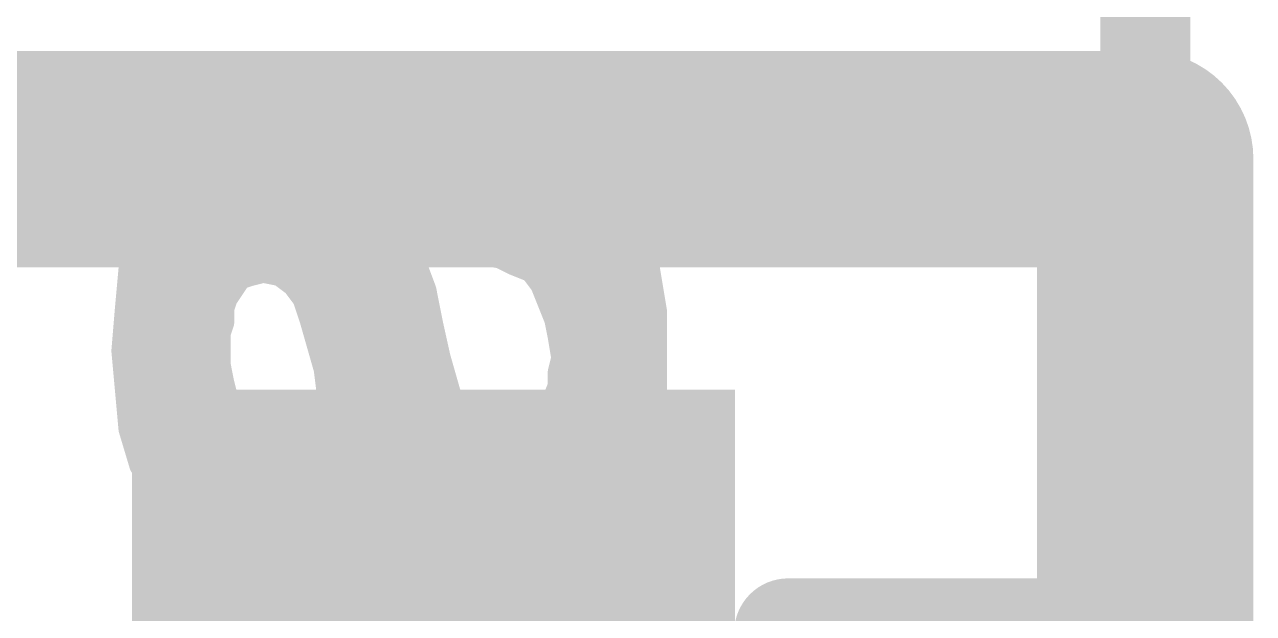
# Model space of a CAD drawing. Extents: x -39 to 68, y -15 to 21.
# Drawn here: x 19.701 to 23.165, y 12.69 to 14.349 of the extents above; entities that cross this region are included whole.
import ezdxf

# ---------------------------------------------------------------- set-up
doc = ezdxf.new("R2010")
doc.units = 0
for name, color, linetype in [('1', 12, 'CONTINUOUS'), ('16', 132, 'CONTINUOUS'), ('20', 53, 'CONTINUOUS'), ('21', 53, 'CONTINUOUS'), ('22', 53, 'CONTINUOUS'), ('29', 253, 'CONTINUOUS'), ('31', 253, 'CONTINUOUS')]:
    doc.layers.add(name, color=color, linetype=linetype)

# ---------------------------------------------------------------- blocks, each defined once
blk = doc.blocks.new('RECT')
blk.add_solid([(-0.5, -0.5), (0.5, -0.5), (-0.5, 0.5), (0.5, 0.5)])

msp = doc.modelspace()

# ---------------------------------------------------------------- linework, layer by layer
at = {"layer": '1'}
for points, const_width in [([(22.86, 17.272), (22.86, 0)], 0.254), ([(22.86, 13.97), (19.304, 13.97)], 0.6096), ([(22.86, 3.302), (22.86, 13.97)], 0.6096)]:
    msp.add_lwpolyline(points, dxfattribs=dict(at, const_width=const_width))
at = {"layer": '1', "const_width": 0.3048}
for points in [[(23.0124, 13.97, 1), (22.7076, 13.97)], [(22.86, 13.8176, 1), (22.86, 14.1224)]]:
    msp.add_lwpolyline(points, format="xyb", dxfattribs=at)
at = {"layer": '16', "const_width": 0.254}
msp.add_lwpolyline([(22.86, 17.272), (22.86, 0)], dxfattribs=at)
at = {"layer": '20', "const_width": 0.2032}
msp.add_lwpolyline([(22.86, 17.272), (22.86, 0)], dxfattribs=at)
at = {"layer": '21', "const_width": 0.3048}
msp.add_lwpolyline([(21.8534, 12.636), (22.8534, 12.636)], dxfattribs=at)
at = {"layer": '21', "const_width": 0.1524}
for points in [[(21.8534, 12.7122, 1), (21.8534, 12.5598)], [(22.8534, 12.5598, 1), (22.8534, 12.7122)]]:
    msp.add_lwpolyline(points, format="xyb", dxfattribs=at)
at = {"layer": '22', "const_width": 0.0762}
for points in [[(21.1038, 14.0596), (20.9838, 14.0796)], [(20.9838, 14.0796), (20.9838, 13.7596)], [(20.3138, 14.0296), (20.2138, 13.9896)], [(20.4438, 14.0496), (20.3138, 14.0296)], [(20.5238, 14.0396), (20.4438, 14.0496)], [(20.6038, 14.0096), (20.5238, 14.0396)], [(21.2138, 14.0196), (21.1038, 14.0596)], [(20.2918, 14.0208), (20.5739, 14.0208)], [(20.6538, 13.9596), (20.6038, 14.0096)], [(20.9838, 14.0208), (21.2105, 14.0208)], [(21.3038, 13.9496), (21.2138, 14.0196)], [(20.2138, 13.9896), (20.1438, 13.9296)], [(20.7038, 13.9096), (20.6538, 13.9596)], [(20.1438, 13.9296), (20.0838, 13.8496)], [(20.1613, 13.9446), (20.6688, 13.9446)], [(20.9838, 13.9446), (21.3076, 13.9446)], [(21.3638, 13.8696), (21.3038, 13.9496)], [(20.7438, 13.8396), (20.7038, 13.9096)], [(20.0979, 13.8684), (20.7273, 13.8684)], [(20.9838, 13.8684), (21.3644, 13.8684)], [(21.4138, 13.7696), (21.3638, 13.8696)], [(20.0838, 13.8496), (20.0338, 13.7596)], [(20.7738, 13.7596), (20.7438, 13.8396)], [(20.0519, 13.7922), (20.7616, 13.7922)], [(20.9838, 13.7922), (21.4025, 13.7922)], [(20.0338, 13.7596), (20.0038, 13.6596)], [(20.7938, 13.6796), (20.7738, 13.7596)], [(20.9838, 13.7596), (20.9838, 13.7096)], [(21.4538, 13.6596), (21.4138, 13.7696)], [(20.0207, 13.716), (20.7847, 13.716)], [(20.9838, 13.716), (21.4333, 13.716)], [(20.8238, 13.5996), (20.7938, 13.6796)], [(20.9838, 13.7096), (21.0438, 13.6996)], [(21.0438, 13.6996), (21.0838, 13.6796)], [(21.0838, 13.6796), (21.1338, 13.6596)], [(20.0038, 13.6596), (19.9938, 13.5496)], [(20.3038, 13.6396), (20.3338, 13.6496)], [(20.3338, 13.6496), (20.3738, 13.6596)], [(20.3738, 13.6596), (20.4238, 13.6496)], [(20.4238, 13.6496), (20.4638, 13.6196)], [(21.1338, 13.6596), (21.1638, 13.6196)], [(21.4738, 13.5396), (21.4538, 13.6596)], [(20.002, 13.6398), (20.3044, 13.6398)], [(20.2638, 13.5796), (20.2838, 13.6096)], [(20.2838, 13.6096), (20.3038, 13.6396)], [(20.4369, 13.6398), (20.8087, 13.6398)], [(20.4638, 13.6196), (20.4938, 13.5796)], [(21.1486, 13.6398), (21.4571, 13.6398)], [(21.1638, 13.6196), (21.1838, 13.5696)], [(20.2538, 13.5496), (20.2638, 13.5796)], [(20.4938, 13.5796), (20.5138, 13.5196)], [(20.8438, 13.4996), (20.8238, 13.5996)], [(19.9938, 13.5496), (19.9838, 13.4296)], [(19.9951, 13.5636), (20.2585, 13.5636)], [(20.2538, 13.5096), (20.2538, 13.5496)], [(20.4991, 13.5636), (20.831, 13.5636)], [(21.1838, 13.5696), (21.2038, 13.5196)], [(21.1862, 13.5636), (21.4698, 13.5636)], [(20.2438, 13.4796), (20.2538, 13.5096)], [(20.5138, 13.5196), (20.5338, 13.4496)], [(21.2038, 13.5196), (21.2138, 13.4696)], [(21.4738, 13.2996), (21.4738, 13.5396)], [(19.9886, 13.4874), (20.2464, 13.4874)], [(20.2438, 13.3896), (20.2438, 13.4796)], [(20.523, 13.4874), (20.8465, 13.4874)], [(20.8638, 13.4096), (20.8438, 13.4996)], [(21.2102, 13.4874), (21.4738, 13.4874)], [(20.5338, 13.4496), (20.5538, 13.3796)], [(21.2138, 13.4696), (21.2238, 13.4096)], [(19.9838, 13.4296), (19.9938, 13.3196)], [(19.9855, 13.4112), (20.2438, 13.4112)], [(20.5448, 13.4112), (20.8634, 13.4112)], [(20.8838, 13.3396), (20.8638, 13.4096)], [(21.2238, 13.4096), (21.2138, 13.3696)], [(21.2235, 13.4112), (21.4738, 13.4112)], [(20.2538, 13.3396), (20.2438, 13.3896)], [(20.5538, 13.3796), (20.5638, 13.2996)], [(21.2138, 13.3696), (21.2138, 13.3296)], [(19.9924, 13.335), (20.255, 13.335)], [(20.2638, 13.2996), (20.2538, 13.3396)], [(20.5594, 13.335), (20.8851, 13.335)], [(20.9038, 13.2696), (20.8838, 13.3396)], [(21.2138, 13.335), (21.4738, 13.335)], [(19.9938, 13.3196), (20.0038, 13.2096)], [(20.2838, 13.2596), (20.2638, 13.2996)], [(20.5638, 13.2996), (20.5838, 13.2196)], [(21.2138, 13.3296), (21.1938, 13.2796)], [(21.4538, 13.1796), (21.4738, 13.2996)], [(20.9338, 13.2196), (20.9038, 13.2696)], [(21.1938, 13.2796), (21.1838, 13.2396)], [(19.9993, 13.2588), (20.2846, 13.2588)], [(20.3138, 13.2296), (20.2838, 13.2596)], [(20.3438, 13.1996), (20.3138, 13.2296)], [(20.574, 13.2588), (20.9103, 13.2588)], [(21.1838, 13.2396), (21.1538, 13.2096)], [(21.1886, 13.2588), (21.467, 13.2588)], [(20.0038, 13.2096), (20.0338, 13.1096)], [(20.3838, 13.1896), (20.3438, 13.1996)], [(20.5838, 13.2196), (20.6038, 13.1296)], [(20.9638, 13.1896), (20.9338, 13.2196)], [(21.1538, 13.2096), (21.1238, 13.1796)], [(20.0119, 13.1826), (20.4188, 13.1826)], [(20.4338, 13.1796), (20.3838, 13.1896)], [(20.4338, 12.8096), (20.4338, 13.1796)], [(20.592, 13.1826), (20.9743, 13.1826)], [(20.9938, 13.1696), (20.9638, 13.1896)], [(21.0338, 13.1596), (20.9938, 13.1696)], [(21.0838, 13.1596), (21.0338, 13.1596)], [(21.1238, 13.1796), (21.0838, 13.1596)], [(21.1268, 13.1826), (21.4543, 13.1826)], [(21.4138, 13.0696), (21.4538, 13.1796)], [(20.6038, 13.1296), (20.6338, 13.0496)], [(20.0338, 13.1096), (20.0838, 13.0196)], [(20.0356, 13.1064), (20.4338, 13.1064)], [(20.6125, 13.1064), (21.4272, 13.1064)], [(21.3638, 12.9696), (21.4138, 13.0696)], [(20.0779, 13.0302), (20.4338, 13.0302)], [(20.6338, 13.0496), (20.6638, 12.9796)], [(20.6421, 13.0302), (21.3941, 13.0302)], [(20.0838, 13.0196), (20.1438, 12.9396)], [(20.133, 12.954), (20.4338, 12.954)], [(20.6638, 12.9796), (20.7038, 12.9096)], [(20.6784, 12.954), (21.3521, 12.954)], [(21.3038, 12.8896), (21.3638, 12.9696)], [(20.1438, 12.9396), (20.2238, 12.8696)], [(20.7038, 12.9096), (20.7538, 12.8496)], [(21.2138, 12.8296), (21.3038, 12.8896)], [(20.2144, 12.8778), (20.4338, 12.8778)], [(20.2238, 12.8696), (20.3238, 12.8296)], [(20.7303, 12.8778), (21.2861, 12.8778)], [(20.7538, 12.8496), (20.8138, 12.8096)], [(20.3238, 12.8296), (20.4338, 12.8096)], [(21.1138, 12.7796), (21.2138, 12.8296)], [(20.8138, 12.8096), (20.8938, 12.7796)], [(20.8351, 12.8016), (21.1578, 12.8016)], [(20.8938, 12.7796), (20.9838, 12.7696)], [(20.9838, 12.7696), (21.1138, 12.7796)]]:
    msp.add_lwpolyline(points, dxfattribs=at)
at = {"layer": '22', "const_width": 0.0381}
for points in [[(20.9869, 14.0984, 1), (20.9807, 14.0608)], [(21.0029, 14.0796, 1), (20.9648, 14.0796)], [(20.3109, 14.0484, 1), (20.3167, 14.0108)], [(20.3209, 14.0119, 1), (20.3067, 14.0473)], [(20.4462, 14.0685, 1), (20.4414, 14.0307)], [(20.4467, 14.0308, 1), (20.4409, 14.0684)], [(20.5305, 14.0574, 1), (20.5171, 14.0218)], [(20.5214, 14.0207, 1), (20.5262, 14.0585)], [(21.1103, 14.0775, 1), (21.0973, 14.0417)], [(21.1007, 14.0408, 1), (21.1069, 14.0784)], [(20.2918, 14.0399, 1), (20.2918, 14.0018)], [(20.5739, 14.0018, 1), (20.5739, 14.0399)], [(20.6173, 14.0231, 1), (20.5903, 13.9961)], [(20.5971, 13.9918, 1), (20.6105, 14.0274)], [(20.9838, 14.0399, 1), (20.9838, 14.0018)], [(21.2255, 14.0346, 1), (21.2021, 14.0046)], [(21.2073, 14.0017, 1), (21.2203, 14.0375)], [(21.2105, 14.0018, 1), (21.2105, 14.0399)], [(20.2067, 14.0073, 1), (20.2209, 13.9719)], [(20.2262, 13.9751, 1), (20.2014, 14.0041)], [(20.6673, 13.9731, 1), (20.6403, 13.9461)], [(20.1314, 13.9441, 1), (20.1562, 13.9151)], [(20.159, 13.9182, 1), (20.1286, 13.941)], [(20.1613, 13.9637, 1), (20.1613, 13.9256)], [(20.6403, 13.9461, 1), (20.6673, 13.9731)], [(20.6688, 13.9256, 1), (20.6688, 13.9637)], [(20.9838, 13.9637, 1), (20.9838, 13.9256)], [(21.319, 13.961, 1), (21.2886, 13.9382)], [(21.2921, 13.9346, 1), (21.3155, 13.9646)], [(21.3076, 13.9256, 1), (21.3076, 13.9637)], [(20.7203, 13.9191, 1), (20.6873, 13.9001)], [(20.6903, 13.8961, 1), (20.7173, 13.9231)], [(20.0979, 13.8875, 1), (20.0979, 13.8494)], [(20.7273, 13.8494, 1), (20.7273, 13.8875)], [(20.9838, 13.8875, 1), (20.9838, 13.8494)], [(21.3808, 13.8781, 1), (21.3468, 13.8611)], [(21.3486, 13.8582, 1), (21.379, 13.881)], [(21.3644, 13.8494, 1), (21.3644, 13.8875)], [(20.0686, 13.861, 1), (20.099, 13.8382)], [(20.1005, 13.8403, 1), (20.0671, 13.8589)], [(20.7616, 13.8463, 1), (20.726, 13.8329)], [(20.7273, 13.8301, 1), (20.7603, 13.8491)], [(20.0519, 13.8113, 1), (20.0519, 13.7732)], [(20.7616, 13.7732, 1), (20.7616, 13.8113)], [(20.9838, 13.8113, 1), (20.9838, 13.7732)], [(21.4025, 13.7732, 1), (21.4025, 13.8113)], [(20.0171, 13.7689, 1), (20.0505, 13.7503)], [(20.052, 13.7541, 1), (20.0156, 13.7651)], [(20.7923, 13.7642, 1), (20.7553, 13.755)], [(21.0029, 13.7596, 1), (20.9648, 13.7596)], [(21.4317, 13.7761, 1), (21.3959, 13.7631)], [(21.3968, 13.7611, 1), (21.4308, 13.7781)], [(20.0207, 13.7351, 1), (20.0207, 13.697)], [(20.756, 13.7529, 1), (20.7916, 13.7663)], [(20.7847, 13.697, 1), (20.7847, 13.7351)], [(20.9838, 13.7351, 1), (20.9838, 13.697)], [(20.9648, 13.7596, 1), (21.0029, 13.7596)], [(21.4333, 13.697, 1), (21.4333, 13.7351)], [(20.8116, 13.6863, 1), (20.776, 13.6729)], [(20.9869, 13.7284, 1), (20.9807, 13.6908)], [(20.9648, 13.7096, 1), (21.0029, 13.7096)], [(21.0523, 13.7166, 1), (21.0353, 13.6826)], [(21.0407, 13.6808, 1), (21.0469, 13.7184)], [(21.0909, 13.6973, 1), (21.0767, 13.6619)], [(20.0228, 13.6579, 1), (19.9848, 13.6613)], [(19.9856, 13.6651, 1), (20.022, 13.6541)], [(20.3292, 13.6681, 1), (20.3384, 13.6311)], [(20.3398, 13.6315, 1), (20.3278, 13.6677)], [(20.3775, 13.6783, 1), (20.3701, 13.6409)], [(20.3784, 13.6411, 1), (20.3692, 13.6781)], [(20.4352, 13.6648, 1), (20.4124, 13.6344)], [(20.4201, 13.6309, 1), (20.4275, 13.6683)], [(20.7753, 13.675, 1), (20.8123, 13.6842)], [(21.0753, 13.6626, 1), (21.0923, 13.6966)], [(21.149, 13.671, 1), (21.1186, 13.6482)], [(21.1267, 13.6419, 1), (21.1409, 13.6773)], [(21.4726, 13.6627, 1), (21.435, 13.6565)], [(21.4359, 13.6531, 1), (21.4717, 13.6661)], [(20.002, 13.6589, 1), (20.002, 13.6208)], [(20.2997, 13.599, 1), (20.2679, 13.6202)], [(20.2978, 13.6577, 1), (20.3098, 13.6215)], [(20.3197, 13.629, 1), (20.2879, 13.6502)], [(20.3044, 13.6208, 1), (20.3044, 13.6589)], [(20.4369, 13.6589, 1), (20.4369, 13.6208)], [(20.479, 13.631, 1), (20.4486, 13.6082)], [(20.4524, 13.6044, 1), (20.4752, 13.6348)], [(20.8087, 13.6208, 1), (20.8087, 13.6589)], [(21.1486, 13.6589, 1), (21.1486, 13.6208)], [(21.1815, 13.6267, 1), (21.1461, 13.6125)], [(21.1486, 13.6082, 1), (21.179, 13.631)], [(21.4571, 13.6208, 1), (21.4571, 13.6589)], [(20.2819, 13.5736, 1), (20.2457, 13.5856)], [(20.2679, 13.6202, 1), (20.2997, 13.599)], [(20.5119, 13.5856, 1), (20.4757, 13.5736)], [(20.8425, 13.6033, 1), (20.8051, 13.5959)], [(20.806, 13.5929, 1), (20.8416, 13.6063)], [(20.0128, 13.548, 1), (19.9748, 13.5512)], [(19.9951, 13.5827, 1), (19.9951, 13.5446)], [(20.2729, 13.5496, 1), (20.2348, 13.5496)], [(20.2479, 13.5902, 1), (20.2797, 13.569)], [(20.2585, 13.5446, 1), (20.2585, 13.5827)], [(20.4786, 13.5682, 1), (20.509, 13.591)], [(20.4991, 13.5827, 1), (20.4991, 13.5446)], [(20.831, 13.5446, 1), (20.831, 13.5827)], [(21.2015, 13.5767, 1), (21.1661, 13.5625)], [(21.1661, 13.5625, 1), (21.2015, 13.5767)], [(21.1862, 13.5827, 1), (21.1862, 13.5446)], [(21.4698, 13.5446, 1), (21.4698, 13.5827)], [(19.9748, 13.5513, 1), (20.0128, 13.5479)], [(20.2357, 13.5556, 1), (20.2719, 13.5436)], [(20.2719, 13.5036, 1), (20.2357, 13.5156)], [(20.5321, 13.5248, 1), (20.4955, 13.5144)], [(20.4957, 13.5136, 1), (20.5319, 13.5256)], [(21.2225, 13.5233, 1), (21.1851, 13.5159)], [(21.1861, 13.5125, 1), (21.2215, 13.5267)], [(21.4929, 13.5396, 1), (21.4548, 13.5396)], [(21.455, 13.5365, 1), (21.4926, 13.5427)], [(19.9886, 13.5065, 1), (19.9886, 13.4684)], [(20.2629, 13.4796, 1), (20.2248, 13.4796)], [(20.2348, 13.5096, 1), (20.2729, 13.5096)], [(20.2464, 13.4684, 1), (20.2464, 13.5065)], [(20.523, 13.5065, 1), (20.523, 13.4684)], [(20.8624, 13.5037, 1), (20.8252, 13.4955)], [(20.8251, 13.4959, 1), (20.8625, 13.5033)], [(20.8465, 13.4684, 1), (20.8465, 13.5065)], [(21.2102, 13.5065, 1), (21.2102, 13.4684)], [(21.4738, 13.4684, 1), (21.4738, 13.5065)], [(20.2257, 13.4856, 1), (20.2619, 13.4736)], [(20.5521, 13.4548, 1), (20.5155, 13.4444)], [(21.2326, 13.4727, 1), (21.195, 13.4665)], [(21.1951, 13.4659, 1), (21.2325, 13.4733)], [(20.0028, 13.4313, 1), (19.9648, 13.4279)], [(19.9648, 13.4312, 1), (20.0028, 13.428)], [(19.9855, 13.4303, 1), (19.9855, 13.3922)], [(20.2438, 13.3922, 1), (20.2438, 13.4303)], [(20.5155, 13.4444, 1), (20.5521, 13.4548)], [(20.5448, 13.4303, 1), (20.5448, 13.3922)], [(20.8821, 13.4148, 1), (20.8455, 13.4044)], [(20.8634, 13.3922, 1), (20.8634, 13.4303)], [(21.2235, 13.4303, 1), (21.2235, 13.3922)], [(21.2423, 13.405, 1), (21.2053, 13.4142)], [(21.4738, 13.3922, 1), (21.4738, 13.4303)], [(20.2625, 13.3933, 1), (20.2251, 13.3859)], [(20.2248, 13.3896, 1), (20.2629, 13.3896)], [(20.5727, 13.382, 1), (20.5349, 13.3772)], [(20.8452, 13.4055, 1), (20.8824, 13.4137)], [(21.2329, 13.3696, 1), (21.1948, 13.3696)], [(21.205, 13.4065, 1), (21.2426, 13.4127)], [(19.9924, 13.3541, 1), (19.9924, 13.316)], [(20.2723, 13.3442, 1), (20.2353, 13.335)], [(20.255, 13.316, 1), (20.255, 13.3541)], [(20.5355, 13.3744, 1), (20.5721, 13.3848)], [(20.5594, 13.3541, 1), (20.5594, 13.316)], [(20.9021, 13.3448, 1), (20.8655, 13.3344)], [(20.8851, 13.316, 1), (20.8851, 13.3541)], [(21.1953, 13.3742, 1), (21.2323, 13.365)], [(21.2138, 13.3541, 1), (21.2138, 13.316)], [(21.4738, 13.316, 1), (21.4738, 13.3541)], [(20.0128, 13.3213, 1), (19.9748, 13.3179)], [(19.9748, 13.3179, 1), (20.0128, 13.3213)], [(20.2351, 13.3359, 1), (20.2725, 13.3433)], [(20.2808, 13.3081, 1), (20.2468, 13.2911)], [(20.5823, 13.3042, 1), (20.5453, 13.295)], [(20.8655, 13.3344, 1), (20.9021, 13.3448)], [(21.1948, 13.3296, 1), (21.2329, 13.3296)], [(21.2315, 13.3225, 1), (21.1961, 13.3367)], [(21.4926, 13.2965, 1), (21.455, 13.3027)], [(20.2453, 13.295, 1), (20.2823, 13.3042)], [(20.5449, 13.2972, 1), (20.5827, 13.302)], [(20.9201, 13.2794, 1), (20.8875, 13.2598)], [(21.1761, 13.2867, 1), (21.2115, 13.2725)], [(21.2123, 13.275, 1), (21.1753, 13.2842)], [(21.4548, 13.2996, 1), (21.4929, 13.2996)], [(19.9993, 13.2779, 1), (19.9993, 13.2398)], [(20.2973, 13.2731, 1), (20.2703, 13.2461)], [(20.2668, 13.2511, 1), (20.3008, 13.2681)], [(20.2846, 13.2398, 1), (20.2846, 13.2779)], [(20.3273, 13.2431, 1), (20.3003, 13.2161)], [(20.574, 13.2779, 1), (20.574, 13.2398)], [(20.8855, 13.2644, 1), (20.9221, 13.2748)], [(20.9103, 13.2398, 1), (20.9103, 13.2779)], [(21.1886, 13.2779, 1), (21.1886, 13.2398)], [(21.1973, 13.2261, 1), (21.1703, 13.2531)], [(21.467, 13.2398, 1), (21.467, 13.2779)], [(20.022, 13.2151, 1), (19.9856, 13.2041)], [(20.3003, 13.2161, 1), (20.3273, 13.2431)], [(20.3484, 13.2181, 1), (20.3392, 13.1811)], [(20.3303, 13.1861, 1), (20.3573, 13.2131)], [(20.6024, 13.2237, 1), (20.5652, 13.2155)], [(20.5653, 13.215, 1), (20.6023, 13.2242)], [(20.9473, 13.2331, 1), (20.9203, 13.2061)], [(20.9175, 13.2098, 1), (20.9501, 13.2294)], [(21.1403, 13.2231, 1), (21.1673, 13.1961)], [(21.1673, 13.1961, 1), (21.1403, 13.2231)], [(21.1653, 13.2442, 1), (21.2023, 13.235)], [(19.9848, 13.2079, 1), (20.0228, 13.2113)], [(20.0119, 13.2017, 1), (20.0119, 13.1636)], [(20.3875, 13.2083, 1), (20.3801, 13.1709)], [(20.3792, 13.1711, 1), (20.3884, 13.2081)], [(20.4529, 13.1796, 1), (20.4148, 13.1796)], [(20.4188, 13.1636, 1), (20.4188, 13.2017)], [(20.4301, 13.1609, 1), (20.4375, 13.1983)], [(20.592, 13.2017, 1), (20.592, 13.1636)], [(20.9744, 13.2055, 1), (20.9532, 13.1737)], [(20.9503, 13.1761, 1), (20.9773, 13.2031)], [(20.9743, 13.1636, 1), (20.9743, 13.2017)], [(20.9984, 13.1881, 1), (20.9892, 13.1511)], [(20.9832, 13.1537, 1), (21.0044, 13.1855)], [(21.0338, 13.1787, 1), (21.0338, 13.1406)], [(21.0838, 13.1406, 1), (21.0838, 13.1787)], [(21.1103, 13.1931, 1), (21.1373, 13.1661)], [(21.1268, 13.2017, 1), (21.1268, 13.1636)], [(21.1323, 13.1626, 1), (21.1153, 13.1966)], [(21.435, 13.1827, 1), (21.4726, 13.1765)], [(21.4717, 13.1731, 1), (21.4359, 13.1861)], [(21.4543, 13.1636, 1), (21.4543, 13.2017)], [(20.6216, 13.1363, 1), (20.586, 13.1229)], [(21.0292, 13.1411, 1), (21.0384, 13.1781)], [(21.0753, 13.1766, 1), (21.0923, 13.1426)], [(20.0505, 13.1189, 1), (20.0171, 13.1003)], [(20.0156, 13.1041, 1), (20.052, 13.1151)], [(20.0356, 13.1255, 1), (20.0356, 13.0874)], [(20.4338, 13.0874, 1), (20.4338, 13.1255)], [(20.5852, 13.1255, 1), (20.6224, 13.1337)], [(20.6125, 13.1255, 1), (20.6125, 13.0874)], [(21.4272, 13.0874, 1), (21.4272, 13.1255)], [(21.3959, 13.0761, 1), (21.4317, 13.0631)], [(21.4308, 13.0611, 1), (21.3968, 13.0781)], [(20.0779, 13.0493, 1), (20.0779, 13.0112)], [(20.4338, 13.0112, 1), (20.4338, 13.0493)], [(20.6513, 13.0571, 1), (20.6163, 13.0421)], [(20.616, 13.0429, 1), (20.6516, 13.0563)], [(20.6421, 13.0493, 1), (20.6421, 13.0112)], [(21.3941, 13.0112, 1), (21.3941, 13.0493)], [(20.099, 13.031, 1), (20.0686, 13.0082)], [(20.0671, 13.0103, 1), (20.1005, 13.0289)], [(20.133, 12.9731, 1), (20.133, 12.935)], [(20.4338, 12.935, 1), (20.4338, 12.9731)], [(20.6803, 12.9891, 1), (20.6473, 12.9701)], [(20.6463, 12.9721, 1), (20.6813, 12.9871)], [(20.6784, 12.9731, 1), (20.6784, 12.935)], [(21.3468, 12.9781, 1), (21.3808, 12.9611)], [(21.379, 12.9582, 1), (21.3486, 12.981)], [(21.3521, 12.935, 1), (21.3521, 12.9731)], [(20.1563, 12.9539, 1), (20.1313, 12.9253)], [(20.1286, 12.9282, 1), (20.159, 12.951)], [(20.7184, 12.9218, 1), (20.6892, 12.8974)], [(20.6873, 12.9001, 1), (20.7203, 12.9191)], [(21.3144, 12.8737, 1), (21.2932, 12.9055)], [(20.2144, 12.8969, 1), (20.2144, 12.8588)], [(20.2309, 12.8873, 1), (20.2167, 12.8519)], [(20.2113, 12.8553, 1), (20.2363, 12.8839)], [(20.4338, 12.8588, 1), (20.4338, 12.8969)], [(20.7303, 12.8969, 1), (20.7303, 12.8588)], [(20.7644, 12.8655, 1), (20.7432, 12.8337)], [(21.2886, 12.901, 1), (21.319, 12.8782)], [(21.2861, 12.8588, 1), (21.2861, 12.8969)], [(20.3272, 12.8483, 1), (20.3204, 12.8109)], [(20.3167, 12.8119, 1), (20.3309, 12.8473)], [(20.7392, 12.8374, 1), (20.7684, 12.8618)], [(21.2032, 12.8455, 1), (21.2244, 12.8137)], [(21.2223, 12.8126, 1), (21.2053, 12.8466)], [(20.4148, 12.8096, 1), (20.4529, 12.8096)], [(20.4304, 12.7909, 1), (20.4372, 12.8283)], [(20.8205, 12.8274, 1), (20.8071, 12.7918)], [(20.8032, 12.7937, 1), (20.8244, 12.8255)], [(20.8351, 12.8207, 1), (20.8351, 12.7826)], [(20.8959, 12.7985, 1), (20.8917, 12.7607)], [(20.8871, 12.7618, 1), (20.9005, 12.7974)], [(21.1153, 12.7606, 1), (21.1123, 12.7986)], [(21.1578, 12.7826, 1), (21.1578, 12.8207)], [(20.9823, 12.7886, 1), (20.9853, 12.7506)], [(20.9817, 12.7507, 1), (20.9859, 12.7885)], [(21.1053, 12.7966, 1), (21.1223, 12.7626)]]:
    msp.add_lwpolyline(points, format="xyb", dxfattribs=at)

# ---------------------------------------------------------------- block references
at = {"layer": '1', "xscale": 1.8, "yscale": 1.5, "rotation": 270}
msp.add_blockref('RECT', (20.8534, 12.321), dxfattribs=at)
at = {"layer": '29', "xscale": 1.7, "yscale": 2, "rotation": 180}
msp.add_blockref('RECT', (20.8534, 12.32), dxfattribs=at)
at = {"layer": '31', "xscale": 1.5, "yscale": 1.8, "rotation": 180}
msp.add_blockref('RECT', (20.8534, 12.32), dxfattribs=at)

doc.saveas('drawing.dxf')
